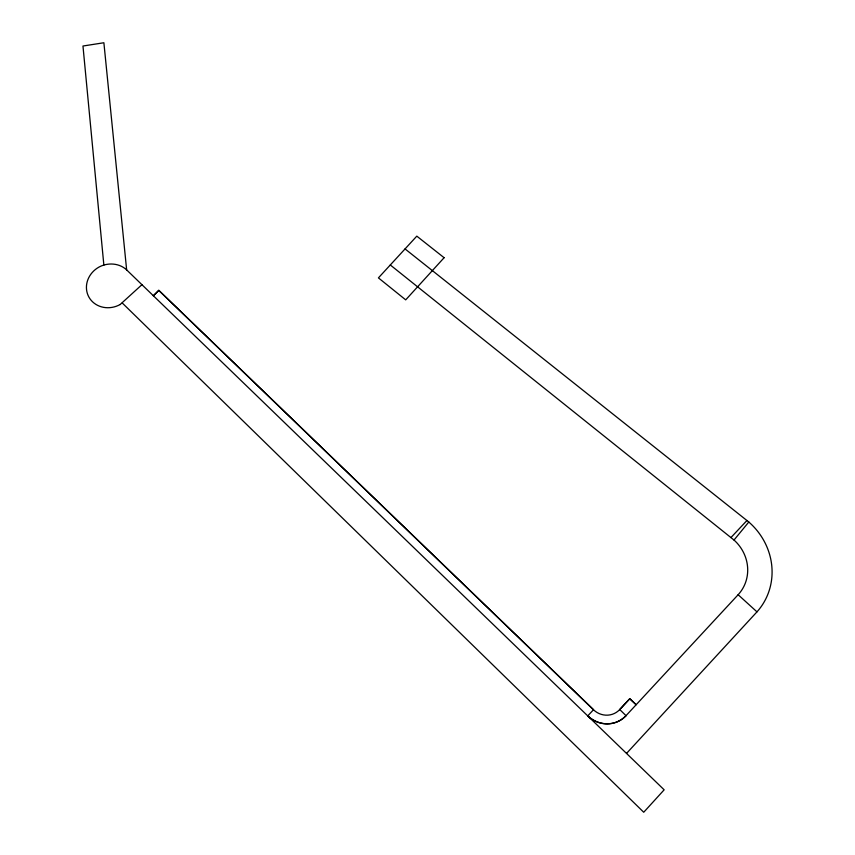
<?xml version="1.0" encoding="UTF-8"?>
<svg xmlns="http://www.w3.org/2000/svg" width="855" height="855" viewBox="0 0 855 855"><rect width="100%" height="100%" fill="white"/><g stroke="black" fill="none" stroke-linecap="round" stroke-linejoin="round"><path stroke-width="1.28" d="M756.974 611.859L738.132 594.727A40.153 37.823 35.9 0 0 734.018 540.039L748.809 522.02A65.953 62.126 35.9 0 1 756.974 611.87L626.523 753.426M158.816 290.326L153.376 295.755L158.816 290.326L593.541 709.693L587.738 715.902A27.734 26.548 52.6 0 0 626.01 715.678L738.143 594.727M619.672 709.586L629.814 698.695L636.163 704.755L629.74 698.759L619.672 709.586A19.002 18.19 52.6 0 1 593.477 709.757L158.945 290.561M730.94 537.581L746.928 520.513M120.149 304.53L141.941 284.694M626.01 715.678L619.747 709.532M122.254 302.991L643.73 812.25L664.153 789.817L126.636 269.891C119.262 262.977 107.73 262.325 99.03 267.059A23.534 21.503 -26.8 0 0 88.973 297.209A23.534 21.503 -26.8 0 0 120.149 304.519M405.046 248.923L748.809 522.01M390.297 264.975L734.018 540.039M126.647 269.902L103.883 42.75L82.967 46.02L103.861 265.114M626.095 715.614A27.745 26.558 52.6 0 1 587.802 715.849M444.108 257.708L405.708 299.859L378.423 277.886L416.802 236.14L444.108 257.708"/></g></svg>
